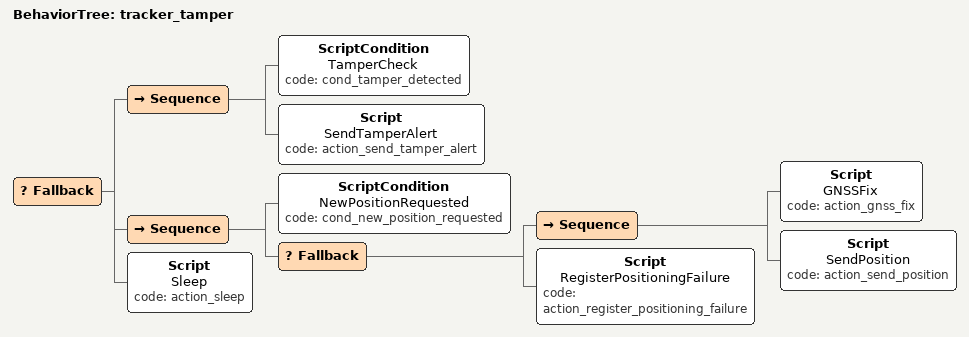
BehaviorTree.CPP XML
<?xml version="1.0" encoding="UTF-8"?>
<root BTCPP_format="4">
  <BehaviorTree ID="tracker_tamper">
    <Fallback>
      <Sequence>
        <ScriptCondition name="TamperCheck"
                         code="cond_tamper_detected"/>
        <Script name="SendTamperAlert"
                code="action_send_tamper_alert"/>
      </Sequence>
      <Sequence>
        <ScriptCondition name="NewPositionRequested"
                         code="cond_new_position_requested"/>
        <Fallback>
          <Sequence>
            <Script name="GNSSFix"
                    code="action_gnss_fix"/>
            <Script name="SendPosition"
                    code="action_send_position"/>
          </Sequence>
          <Script name="RegisterPositioningFailure"
                  code="action_register_positioning_failure"/>
        </Fallback>
      </Sequence>
      <Script name="Sleep"
              code="action_sleep"/>
    </Fallback>
  </BehaviorTree>

</root>
